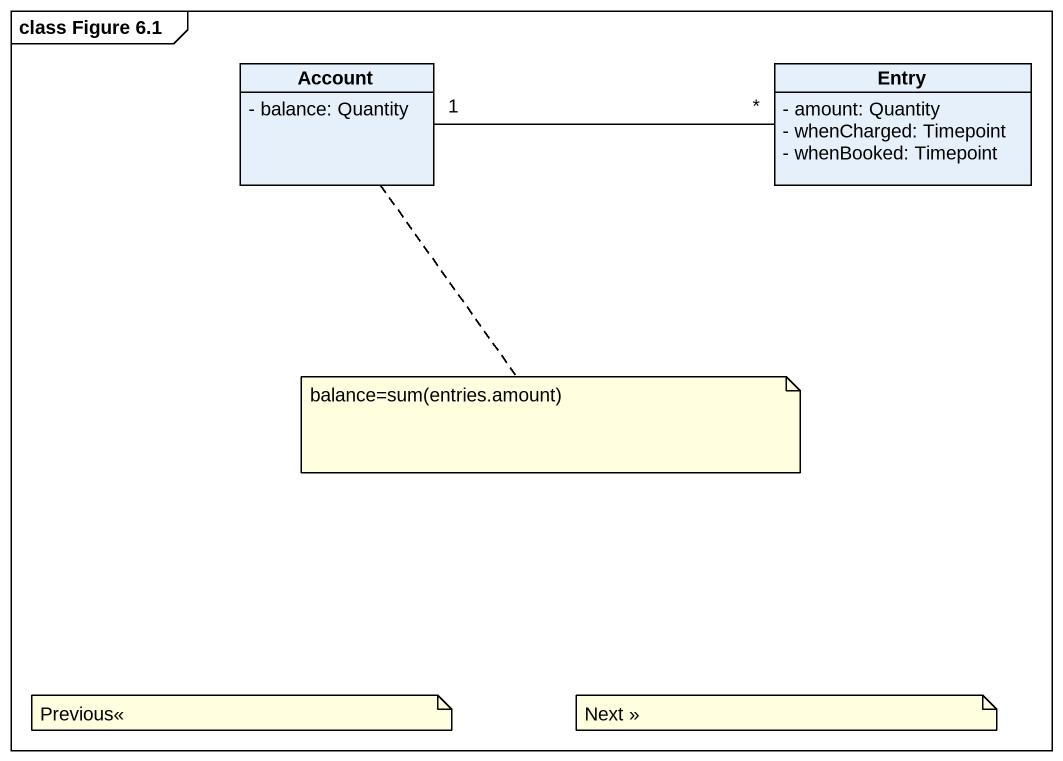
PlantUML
@startuml
mainframe class Figure 6.1
hide circle
hide empty members
skinparam classAttributeIconSize 0
class Account {
  - balance: Quantity
}
class Entry {
  - amount: Quantity
  - whenCharged: Timepoint
  - whenBooked: Timepoint
}
Account "1" -right- "*" Entry
note bottom of Account : balance=sum(entries.amount)
note as N2
  Previous<<
end note
note as N3
  Next >>
end note
@enduml
